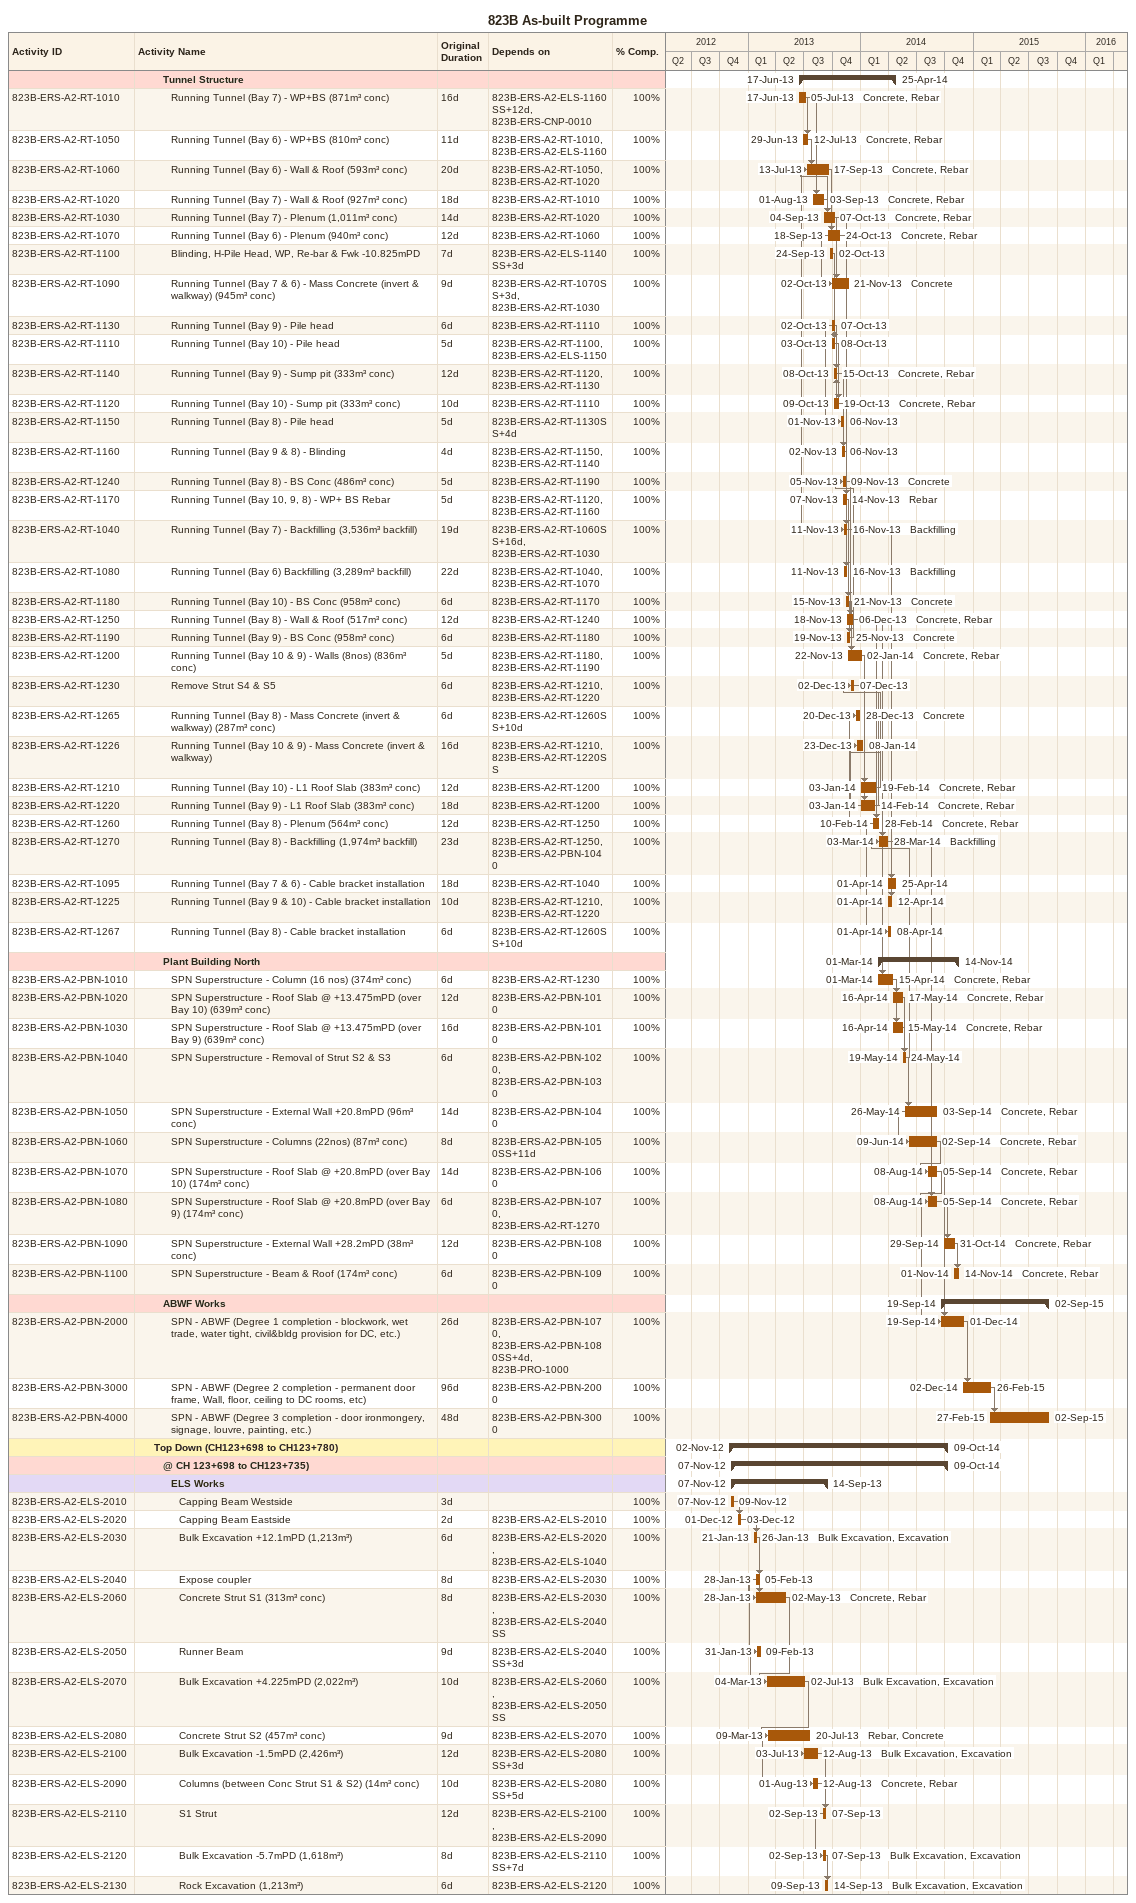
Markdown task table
823B As-built Programme

| ID | Level | Task | Original duration | Start | Finish | Predecessors | Resources | % complete |
|---|---|---|---|---|---|---|---|---|
|  | 4 | **Tunnel Structure** |  | 2013-06-17 | 2014-04-25 |  |  |  |
| 823B-ERS-A2-RT-1010 | 5 | Running Tunnel (Bay 7) - WP+BS (871m³ conc) | 16d | 2013-06-17 | 2013-07-05 | 823B-ERS-A2-ELS-1160SS+12d, 823B-ERS-CNP-0010 | Concrete, Rebar | 100 |
| 823B-ERS-A2-RT-1050 | 5 | Running Tunnel (Bay 6) - WP+BS (810m³ conc) | 11d | 2013-06-29 | 2013-07-12 | 823B-ERS-A2-RT-1010, 823B-ERS-A2-ELS-1160 | Concrete, Rebar | 100 |
| 823B-ERS-A2-RT-1060 | 5 | Running Tunnel (Bay 6) - Wall & Roof (593m³ conc) | 20d | 2013-07-13 | 2013-09-17 | 823B-ERS-A2-RT-1050, 823B-ERS-A2-RT-1020 | Concrete, Rebar | 100 |
| 823B-ERS-A2-RT-1020 | 5 | Running Tunnel (Bay 7) - Wall & Roof (927m³ conc) | 18d | 2013-08-01 | 2013-09-03 | 823B-ERS-A2-RT-1010 | Concrete, Rebar | 100 |
| 823B-ERS-A2-RT-1030 | 5 | Running Tunnel (Bay 7) - Plenum (1,011m³ conc) | 14d | 2013-09-04 | 2013-10-07 | 823B-ERS-A2-RT-1020 | Concrete, Rebar | 100 |
| 823B-ERS-A2-RT-1070 | 5 | Running Tunnel (Bay 6) - Plenum (940m³ conc) | 12d | 2013-09-18 | 2013-10-24 | 823B-ERS-A2-RT-1060 | Concrete, Rebar | 100 |
| 823B-ERS-A2-RT-1100 | 5 | Blinding, H-Pile Head, WP, Re-bar & Fwk -10.825mPD | 7d | 2013-09-24 | 2013-10-02 | 823B-ERS-A2-ELS-1140SS+3d |  | 100 |
| 823B-ERS-A2-RT-1090 | 5 | Running Tunnel (Bay 7 & 6) - Mass Concrete (invert & walkway) (945m³ conc) | 9d | 2013-10-02 | 2013-11-21 | 823B-ERS-A2-RT-1070SS+3d, 823B-ERS-A2-RT-1030 | Concrete | 100 |
| 823B-ERS-A2-RT-1130 | 5 | Running Tunnel (Bay 9) - Pile head | 6d | 2013-10-02 | 2013-10-07 | 823B-ERS-A2-RT-1110 |  | 100 |
| 823B-ERS-A2-RT-1110 | 5 | Running Tunnel (Bay 10) - Pile head | 5d | 2013-10-03 | 2013-10-08 | 823B-ERS-A2-RT-1100, 823B-ERS-A2-ELS-1150 |  | 100 |
| 823B-ERS-A2-RT-1140 | 5 | Running Tunnel (Bay 9) - Sump pit (333m³ conc) | 12d | 2013-10-08 | 2013-10-15 | 823B-ERS-A2-RT-1120, 823B-ERS-A2-RT-1130 | Concrete, Rebar | 100 |
| 823B-ERS-A2-RT-1120 | 5 | Running Tunnel (Bay 10) - Sump pit (333m³ conc) | 10d | 2013-10-09 | 2013-10-19 | 823B-ERS-A2-RT-1110 | Concrete, Rebar | 100 |
| 823B-ERS-A2-RT-1150 | 5 | Running Tunnel (Bay 8) - Pile head | 5d | 2013-11-01 | 2013-11-06 | 823B-ERS-A2-RT-1130SS+4d |  | 100 |
| 823B-ERS-A2-RT-1160 | 5 | Running Tunnel (Bay 9 & 8) - Blinding | 4d | 2013-11-02 | 2013-11-06 | 823B-ERS-A2-RT-1150, 823B-ERS-A2-RT-1140 |  | 100 |
| 823B-ERS-A2-RT-1240 | 5 | Running Tunnel (Bay 8) - BS Conc (486m³ conc) | 5d | 2013-11-05 | 2013-11-09 | 823B-ERS-A2-RT-1190 | Concrete | 100 |
| 823B-ERS-A2-RT-1170 | 5 | Running Tunnel (Bay 10, 9, 8) - WP+ BS Rebar | 5d | 2013-11-07 | 2013-11-14 | 823B-ERS-A2-RT-1120, 823B-ERS-A2-RT-1160 | Rebar | 100 |
| 823B-ERS-A2-RT-1040 | 5 | Running Tunnel (Bay 7) - Backfilling (3,536m³ backfill) | 19d | 2013-11-11 | 2013-11-16 | 823B-ERS-A2-RT-1060SS+16d, 823B-ERS-A2-RT-1030 | Backfilling | 100 |
| 823B-ERS-A2-RT-1080 | 5 | Running Tunnel (Bay 6) Backfilling (3,289m³ backfill) | 22d | 2013-11-11 | 2013-11-16 | 823B-ERS-A2-RT-1040, 823B-ERS-A2-RT-1070 | Backfilling | 100 |
| 823B-ERS-A2-RT-1180 | 5 | Running Tunnel (Bay 10) - BS Conc (958m³ conc) | 6d | 2013-11-15 | 2013-11-21 | 823B-ERS-A2-RT-1170 | Concrete | 100 |
| 823B-ERS-A2-RT-1250 | 5 | Running Tunnel (Bay 8) - Wall & Roof (517m³ conc) | 12d | 2013-11-18 | 2013-12-06 | 823B-ERS-A2-RT-1240 | Concrete, Rebar | 100 |
| 823B-ERS-A2-RT-1190 | 5 | Running Tunnel (Bay 9) - BS Conc (958m³ conc) | 6d | 2013-11-19 | 2013-11-25 | 823B-ERS-A2-RT-1180 | Concrete | 100 |
| 823B-ERS-A2-RT-1200 | 5 | Running Tunnel (Bay 10 & 9) - Walls (8nos) (836m³ conc) | 5d | 2013-11-22 | 2014-01-02 | 823B-ERS-A2-RT-1180, 823B-ERS-A2-RT-1190 | Concrete, Rebar | 100 |
| 823B-ERS-A2-RT-1230 | 5 | Remove Strut S4 & S5 | 6d | 2013-12-02 | 2013-12-07 | 823B-ERS-A2-RT-1210, 823B-ERS-A2-RT-1220 |  | 100 |
| 823B-ERS-A2-RT-1265 | 5 | Running Tunnel (Bay 8) - Mass Concrete (invert & walkway) (287m³ conc) | 6d | 2013-12-20 | 2013-12-28 | 823B-ERS-A2-RT-1260SS+10d | Concrete | 100 |
| 823B-ERS-A2-RT-1226 | 5 | Running Tunnel (Bay 10 & 9) - Mass Concrete (invert & walkway) | 16d | 2013-12-23 | 2014-01-08 | 823B-ERS-A2-RT-1210, 823B-ERS-A2-RT-1220SS |  | 100 |
| 823B-ERS-A2-RT-1210 | 5 | Running Tunnel (Bay 10) - L1 Roof Slab (383m³ conc) | 12d | 2014-01-03 | 2014-02-19 | 823B-ERS-A2-RT-1200 | Concrete, Rebar | 100 |
| 823B-ERS-A2-RT-1220 | 5 | Running Tunnel (Bay 9) - L1 Roof Slab (383m³ conc) | 18d | 2014-01-03 | 2014-02-14 | 823B-ERS-A2-RT-1200 | Concrete, Rebar | 100 |
| 823B-ERS-A2-RT-1260 | 5 | Running Tunnel (Bay 8) - Plenum (564m³ conc) | 12d | 2014-02-10 | 2014-02-28 | 823B-ERS-A2-RT-1250 | Concrete, Rebar | 100 |
| 823B-ERS-A2-RT-1270 | 5 | Running Tunnel (Bay 8) - Backfilling (1,974m³ backfill) | 23d | 2014-03-03 | 2014-03-28 | 823B-ERS-A2-RT-1250, 823B-ERS-A2-PBN-1040 | Backfilling | 100 |
| 823B-ERS-A2-RT-1095 | 5 | Running Tunnel (Bay 7 & 6) - Cable bracket installation | 18d | 2014-04-01 | 2014-04-25 | 823B-ERS-A2-RT-1040 |  | 100 |
| 823B-ERS-A2-RT-1225 | 5 | Running Tunnel (Bay 9 & 10) - Cable bracket installation | 10d | 2014-04-01 | 2014-04-12 | 823B-ERS-A2-RT-1210, 823B-ERS-A2-RT-1220 |  | 100 |
| 823B-ERS-A2-RT-1267 | 5 | Running Tunnel (Bay 8) - Cable bracket installation | 6d | 2014-04-01 | 2014-04-08 | 823B-ERS-A2-RT-1260SS+10d |  | 100 |
|  | 4 | **Plant Building North** |  | 2014-03-01 | 2014-11-14 |  |  |  |
| 823B-ERS-A2-PBN-1010 | 5 | SPN Superstructure - Column (16 nos) (374m³ conc) | 6d | 2014-03-01 | 2014-04-15 | 823B-ERS-A2-RT-1230 | Concrete, Rebar | 100 |
| 823B-ERS-A2-PBN-1020 | 5 | SPN Superstructure - Roof Slab @ +13.475mPD (over Bay 10) (639m³ conc) | 12d | 2014-04-16 | 2014-05-17 | 823B-ERS-A2-PBN-1010 | Concrete, Rebar | 100 |
| 823B-ERS-A2-PBN-1030 | 5 | SPN Superstructure - Roof Slab @ +13.475mPD (over Bay 9) (639m³ conc) | 16d | 2014-04-16 | 2014-05-15 | 823B-ERS-A2-PBN-1010 | Concrete, Rebar | 100 |
| 823B-ERS-A2-PBN-1040 | 5 | SPN Superstructure - Removal of Strut S2 & S3 | 6d | 2014-05-19 | 2014-05-24 | 823B-ERS-A2-PBN-1020, 823B-ERS-A2-PBN-1030 |  | 100 |
| 823B-ERS-A2-PBN-1050 | 5 | SPN Superstructure - External Wall +20.8mPD (96m³ conc) | 14d | 2014-05-26 | 2014-09-03 | 823B-ERS-A2-PBN-1040 | Concrete, Rebar | 100 |
| 823B-ERS-A2-PBN-1060 | 5 | SPN Superstructure - Columns (22nos) (87m³ conc) | 8d | 2014-06-09 | 2014-09-02 | 823B-ERS-A2-PBN-1050SS+11d | Concrete, Rebar | 100 |
| 823B-ERS-A2-PBN-1070 | 5 | SPN Superstructure - Roof Slab @ +20.8mPD (over Bay 10) (174m³ conc) | 14d | 2014-08-08 | 2014-09-05 | 823B-ERS-A2-PBN-1060 | Concrete, Rebar | 100 |
| 823B-ERS-A2-PBN-1080 | 5 | SPN Superstructure - Roof Slab @ +20.8mPD (over Bay 9) (174m³ conc) | 6d | 2014-08-08 | 2014-09-05 | 823B-ERS-A2-PBN-1070, 823B-ERS-A2-RT-1270 | Concrete, Rebar | 100 |
| 823B-ERS-A2-PBN-1090 | 5 | SPN Superstructure - External Wall +28.2mPD (38m³ conc) | 12d | 2014-09-29 | 2014-10-31 | 823B-ERS-A2-PBN-1080 | Concrete, Rebar | 100 |
| 823B-ERS-A2-PBN-1100 | 5 | SPN Superstructure - Beam & Roof (174m³ conc) | 6d | 2014-11-01 | 2014-11-14 | 823B-ERS-A2-PBN-1090 | Concrete, Rebar | 100 |
|  | 4 | **ABWF Works** |  | 2014-09-19 | 2015-09-02 |  |  |  |
| 823B-ERS-A2-PBN-2000 | 5 | SPN - ABWF (Degree 1 completion - blockwork, wet trade, water tight, civil&bldg provision for DC, etc.) | 26d | 2014-09-19 | 2014-12-01 | 823B-ERS-A2-PBN-1070, 823B-ERS-A2-PBN-1080SS+4d, 823B-PRO-1000 |  | 100 |
| 823B-ERS-A2-PBN-3000 | 5 | SPN - ABWF (Degree 2 completion - permanent door frame, Wall, floor, ceiling to DC rooms, etc) | 96d | 2014-12-02 | 2015-02-26 | 823B-ERS-A2-PBN-2000 |  | 100 |
| 823B-ERS-A2-PBN-4000 | 5 | SPN - ABWF (Degree 3 completion - door ironmongery, signage, louvre, painting, etc.) | 48d | 2015-02-27 | 2015-09-02 | 823B-ERS-A2-PBN-3000 |  | 100 |
|  | 3 | **Top Down (CH123+698 to CH123+780)** |  | 2012-11-02 | 2014-10-09 |  |  |  |
|  | 4 | **@ CH 123+698 to CH123+735)** |  | 2012-11-07 | 2014-10-09 |  |  |  |
|  | 5 | **ELS Works** |  | 2012-11-07 | 2013-09-14 |  |  |  |
| 823B-ERS-A2-ELS-2010 | 6 | Capping Beam Westside | 3d | 2012-11-07 | 2012-11-09 |  |  | 100 |
| 823B-ERS-A2-ELS-2020 | 6 | Capping Beam Eastside | 2d | 2012-12-01 | 2012-12-03 | 823B-ERS-A2-ELS-2010 |  | 100 |
| 823B-ERS-A2-ELS-2030 | 6 | Bulk Excavation +12.1mPD (1,213m³) | 6d | 2013-01-21 | 2013-01-26 | 823B-ERS-A2-ELS-2020, 823B-ERS-A2-ELS-1040 | Bulk Excavation, Excavation | 100 |
| 823B-ERS-A2-ELS-2040 | 6 | Expose coupler | 8d | 2013-01-28 | 2013-02-05 | 823B-ERS-A2-ELS-2030 |  | 100 |
| 823B-ERS-A2-ELS-2060 | 6 | Concrete Strut S1 (313m³ conc) | 8d | 2013-01-28 | 2013-05-02 | 823B-ERS-A2-ELS-2030, 823B-ERS-A2-ELS-2040SS | Concrete, Rebar | 100 |
| 823B-ERS-A2-ELS-2050 | 6 | Runner Beam | 9d | 2013-01-31 | 2013-02-09 | 823B-ERS-A2-ELS-2040SS+3d |  | 100 |
| 823B-ERS-A2-ELS-2070 | 6 | Bulk Excavation +4.225mPD (2,022m³) | 10d | 2013-03-04 | 2013-07-02 | 823B-ERS-A2-ELS-2060, 823B-ERS-A2-ELS-2050SS | Bulk Excavation, Excavation | 100 |
| 823B-ERS-A2-ELS-2080 | 6 | Concrete Strut S2 (457m³ conc) | 9d | 2013-03-09 | 2013-07-20 | 823B-ERS-A2-ELS-2070 | Rebar, Concrete | 100 |
| 823B-ERS-A2-ELS-2100 | 6 | Bulk Excavation -1.5mPD (2,426m³) | 12d | 2013-07-03 | 2013-08-12 | 823B-ERS-A2-ELS-2080SS+3d | Bulk Excavation, Excavation | 100 |
| 823B-ERS-A2-ELS-2090 | 6 | Columns (between Conc Strut S1 & S2) (14m³ conc) | 10d | 2013-08-01 | 2013-08-12 | 823B-ERS-A2-ELS-2080SS+5d | Concrete, Rebar | 100 |
| 823B-ERS-A2-ELS-2110 | 6 | S1 Strut | 12d | 2013-09-02 | 2013-09-07 | 823B-ERS-A2-ELS-2100, 823B-ERS-A2-ELS-2090 |  | 100 |
| 823B-ERS-A2-ELS-2120 | 6 | Bulk Excavation -5.7mPD (1,618m³) | 8d | 2013-09-02 | 2013-09-07 | 823B-ERS-A2-ELS-2110SS+7d | Bulk Excavation, Excavation | 100 |
| 823B-ERS-A2-ELS-2130 | 6 | Rock Excavation (1,213m³) | 6d | 2013-09-09 | 2013-09-14 | 823B-ERS-A2-ELS-2120 | Bulk Excavation, Excavation | 100 |
